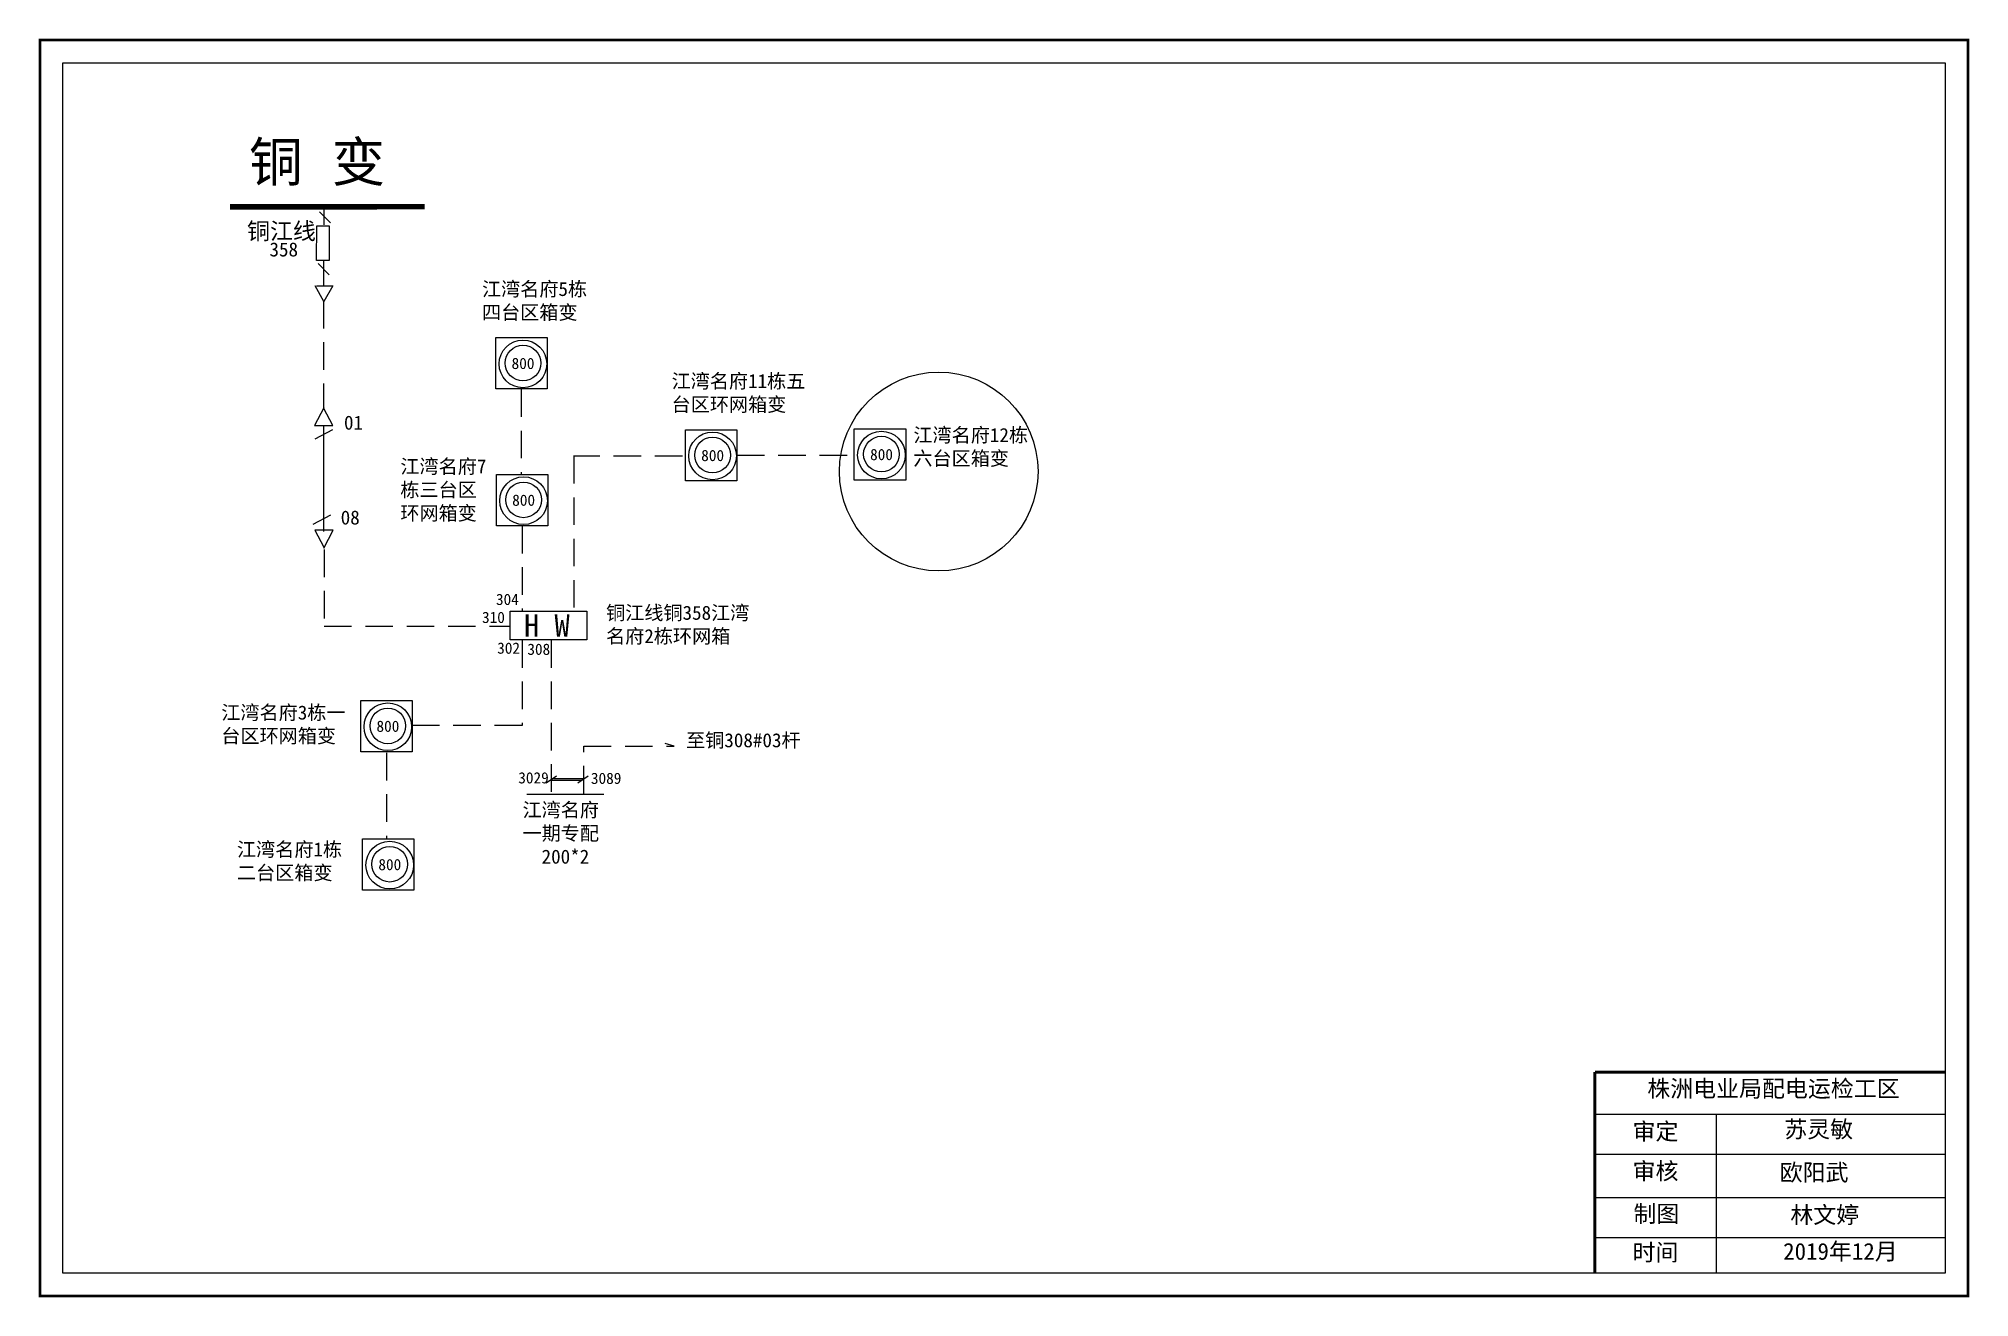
# Model space of a CAD drawing. Extents: x 0 to 344, y 0 to 224.
import ezdxf

# ---------------------------------------------------------------- set-up
doc = ezdxf.new("R2010")
doc.units = 0
doc.header["$LTSCALE"] = 0.774411
doc.linetypes.add('ACAD_ISO02W100', pattern=[15, 12, -3])
doc.linetypes.add('DASHED2', pattern=[9.525, 6.35, -3.175])
doc.layers.get('0').update_dxf_attribs({"linetype": 'CONTINUOUS'})
doc.styles.get("Standard").update_dxf_attribs({"font": '', "height": 2.5})
doc.styles.add('字体', font='', dxfattribs={"height": 2.5})
doc.styles.get('Standard').set_extended_font_data('SimSun')
doc.styles.get('字体').set_extended_font_data('KaiTi_GB2312')

msp = doc.modelspace()

# ---------------------------------------------------------------- linework, layer by layer
at = {"linetype": 'Continuous'}
for p, q in [((51.94, 191.37), (49.96, 193.36)), ((51.7, 182.14), (49.72, 184.12)), ((50.7, 184.58), (50.7, 180.14)), ((50.71, 177.36), (49.19, 180.14)), ((49.44, 180.14), (52.35, 180.14)), ((52.35, 180.14), (50.71, 177.36)), ((50.71, 158.42), (49.06, 155.27)), ((49.06, 155.27), (52.35, 155.27)), ((50.7, 155.14), (50.7, 150.55)), ((52.35, 155.27), (50.71, 158.3)), ((49.19, 152.87), (52.35, 154.51)), ((50.7, 150.55), (50.7, 136.37)), ((48.84, 137.66), (52, 139.3)), ((52.39, 136.56), (49.1, 136.56)), ((49.1, 136.56), (50.75, 133.53)), ((50.75, 133.4), (52.39, 136.56)), ((113.24, 98.05), (111.66, 98.51)), ((92.25, 92.72), (90.38, 91.49)), ((91.32, 92), (96.77, 92)), ((91.7, 92.32), (97.15, 92.32)), ((97.92, 92.72), (96.04, 91.49)), ((86.97, 89.52), (100.71, 89.52)), ((277.53, 32.43), (339.89, 32.43)), ((299.17, 32.42), (299.17, 4.09)), ((277.53, 25.32), (339.89, 25.32)), ((277.53, 17.57), (339.89, 17.57)), ((277.53, 10.47), (339.89, 10.47))]:
    msp.add_line(p, q, dxfattribs=at)
at = {"linetype": 'ACAD_ISO02W100'}
msp.add_line((50.73, 194.13), (50.72, 191.04), dxfattribs=at)
at = {"linetype": 'DASHED2'}
for p, q in [((50.7, 177.49), (50.7, 158.42)), ((85.96, 161.7), (85.96, 146.49)), ((114.7, 149.75), (95.27, 149.75)), ((95.34, 149.81), (95.34, 122.21)), ((86.1, 137.35), (86.1, 122.14)), ((50.77, 133.11), (50.77, 119.49)), ((50.77, 119.49), (83.96, 119.49)), ((86.12, 116.95), (86.12, 101.74)), ((91.29, 116.96), (91.29, 89.31)), ((86.12, 101.74), (66.68, 101.74)), ((61.91, 96.85), (61.91, 81.55)), ((97.09, 89.61), (97.09, 98.05)), ((97.09, 98.05), (113.24, 98.05))]:
    msp.add_line(p, q, dxfattribs=at)
at = {"linetype": 'Continuous', "const_width": 0.5}
msp.add_lwpolyline([(0.1, 223.99), (344.07, 223.99), (344.07, 0.02), (0.1, 0.02)], close=True, dxfattribs=at)
at = {"linetype": 'Continuous'}
for points in [[(4.14, 219.94), (340.02, 219.94), (340.02, 4.07), (4.14, 4.07)], [(81.42, 170.92), (90.58, 170.92), (90.58, 161.77), (81.42, 161.77)], [(115.26, 154.5), (124.41, 154.5), (124.41, 145.36), (115.26, 145.36)], [(145.38, 154.67), (154.54, 154.67), (154.54, 145.52), (145.38, 145.52)], [(81.53, 146.53), (90.69, 146.53), (90.69, 137.38), (81.53, 137.38)], [(83.99, 122.14), (97.64, 122.14), (97.64, 117.02), (83.99, 117.02)], [(57.32, 106.22), (66.47, 106.22), (66.47, 97.07), (57.32, 97.07)], [(57.65, 81.55), (66.81, 81.55), (66.81, 72.4), (57.65, 72.4)]]:
    msp.add_lwpolyline(points, close=True, dxfattribs=at)
for points, const_width in [([(68.71, 194.27), (33.98, 194.25)], 1), ([(277.49, 39.93), (277.49, 4.2)], 0.5), ([(277.53, 39.93), (339.89, 39.93)], 0.5)]:
    msp.add_lwpolyline(points, dxfattribs=dict(at, const_width=const_width))
at = {"linetype": 'ACAD_ISO02W100'}
msp.add_lwpolyline([(51.66, 184.7), (49.45, 184.7), (49.47, 190.88), (51.68, 190.88)], close=True, dxfattribs=at)
at = {"linetype": 'DASHED2'}
msp.add_lwpolyline([(124.41, 149.93), (145.26, 149.93)], dxfattribs=at)
at = {"linetype": 'Continuous'}
for centre, radius in [((86.26, 166.23), 4.25), ((86.26, 166.38), 3.18), ((120.09, 149.82), 4.25), ((120.09, 149.97), 3.18), ((150.22, 149.98), 4.25), ((150.22, 150.14), 3.18), ((86.37, 141.84), 4.25), ((86.37, 141.99), 3.18), ((62.15, 101.53), 4.25), ((62.15, 101.68), 3.18), ((62.49, 76.86), 4.25), ((62.49, 77.02), 3.18)]:
    msp.add_circle(centre, radius, dxfattribs=at)
at = {"color": 1, "linetype": 'Continuous'}
msp.add_circle((160.43, 147.04), 17.72, dxfattribs=at)

# ---------------------------------------------------------------- texts
at = {"linetype": 'Continuous', "attachment_point": 1, "style": '字体'}
for s, insert, char_height, width in [('{\\f\uffbfﾬￌﾣﾤ_GB2312|b0|i0|c134|p49;铜  变}', (37.38, 205.76), 7, 82.0138), ('{\\fSimSun|b0|i0|c134|p2;铜江线}', (37.03, 191.42), 3, 12.878), ('{\\fSimSun|b0|i0|c134|p2;江湾名府5栋四台区箱变}', (78.95, 180.84), 2.5, 20.8302), ('{\\fSimSun|b0|i0|c134|p2;江湾名府11栋五台区环网箱变}', (112.78, 164.42), 2.5, 26.5427), ('{\\fSimSun|b0|i0|c134|p2;江湾名府12栋六台区箱变}', (155.92, 154.8), 2.5, 21.7611), ('{\\fSimSun|b0|i0|c134|p2;江湾名府7栋三台区环网箱变}', (64.39, 149.2), 2.5, 15.897), ('{\\fSimSun|b0|i0|c134|p2;铜江线铜358江湾名府2栋环网箱}', (101.09, 123.1), 2.5, 27.3722), ('{\\fSimSun|b0|i0|c134|p2;江湾名府3栋一台区环网箱变}', (32.44, 105.31), 2.5, 23.8204), ('{\\fSimSun|b0|i0|c134|p2;至铜308#03杆}', (115.36, 100.37), 2.5, 30.1793), ('{\\fSimSun|b0|i0|c134|p2;江湾名府一期专配\\P  200*2}', (86.18, 87.95), 2.5, 16.5024), ('{\\fSimSun|b0|i0|c134|p2;江湾名府1栋二台区箱变}', (35.24, 80.91), 2.5, 21.2237), ('株洲电业局配电运检工区', (286.86, 38.51), 3, 82.0179), ('{\\f\uffbfﾬￌﾣﾤ_GB2312|b0|i0|c134|p49;审定}', (284.23, 30.87), 3, 23.4615), ('{\\fSimSun|b0|i0|c134|p2;苏灵敏}', (311.3, 31.27), 3, 23.4615), ('{\\f\uffbfﾬￌﾣﾤ_GB2312|b0|i0|c134|p49;审核}', (284.23, 23.8), 3, 23.4615), ('{\\fSimSun|b0|i0|c134|p2;欧阳武}', (310.48, 23.56), 3, 33.0539), ('{\\f\uffbfﾬￌﾣﾤ_GB2312|b0|i0|c134|p49;制图}', (284.39, 16.18), 3, 23.4615), ('{\\fSimSun|b0|i0|c134|p2;林文婷}', (312.38, 15.99), 3, 23.4615), ('{\\f\uffbfﾬￌﾣﾤ_GB2312|b0|i0|c134|p49;时间}', (284.23, 9.3), 3, 23.4615), ('{\\fSimSun|b0|i0|c134|p2;2019年12月}', (311.1, 9.47), 3, 25.3436)]:
    msp.add_mtext(s, dxfattribs=dict(at, insert=insert, char_height=char_height, width=width))
at = {"linetype": 'Continuous', "attachment_point": 1}
for s, insert, char_height, width in [('358', (41.03, 187.89), 2.5, 5.6554), ('800', (84.23, 167.32), 2, 5.4797), ('01', (54.33, 157.01), 2.5, 5.4797), ('800', (118.06, 150.9), 2, 5.4797), ('800', (148.19, 151.07), 2, 5.4797), ('800', (84.34, 142.93), 2, 5.4797), ('08', (53.74, 140.09), 2.5, 5.4797), ('304', (81.44, 125.24), 2, 5.4797), ('310', (78.95, 122.03), 2, 5.4797), ('H W', (86.44, 121.59), 4, 10.9732), ('302', (81.66, 116.55), 2, 5.4797), ('308', (87.04, 116.35), 2, 5.4797), ('800', (60.12, 102.62), 2, 5.4797), ('3029', (85.42, 93.42), 2, 5.4797), ('3089', (98.38, 93.33), 2, 5.4797), ('800', (60.46, 77.95), 2, 5.4797)]:
    msp.add_mtext(s, dxfattribs=dict(at, insert=insert, char_height=char_height, width=width))

doc.saveas('drawing.dxf')
